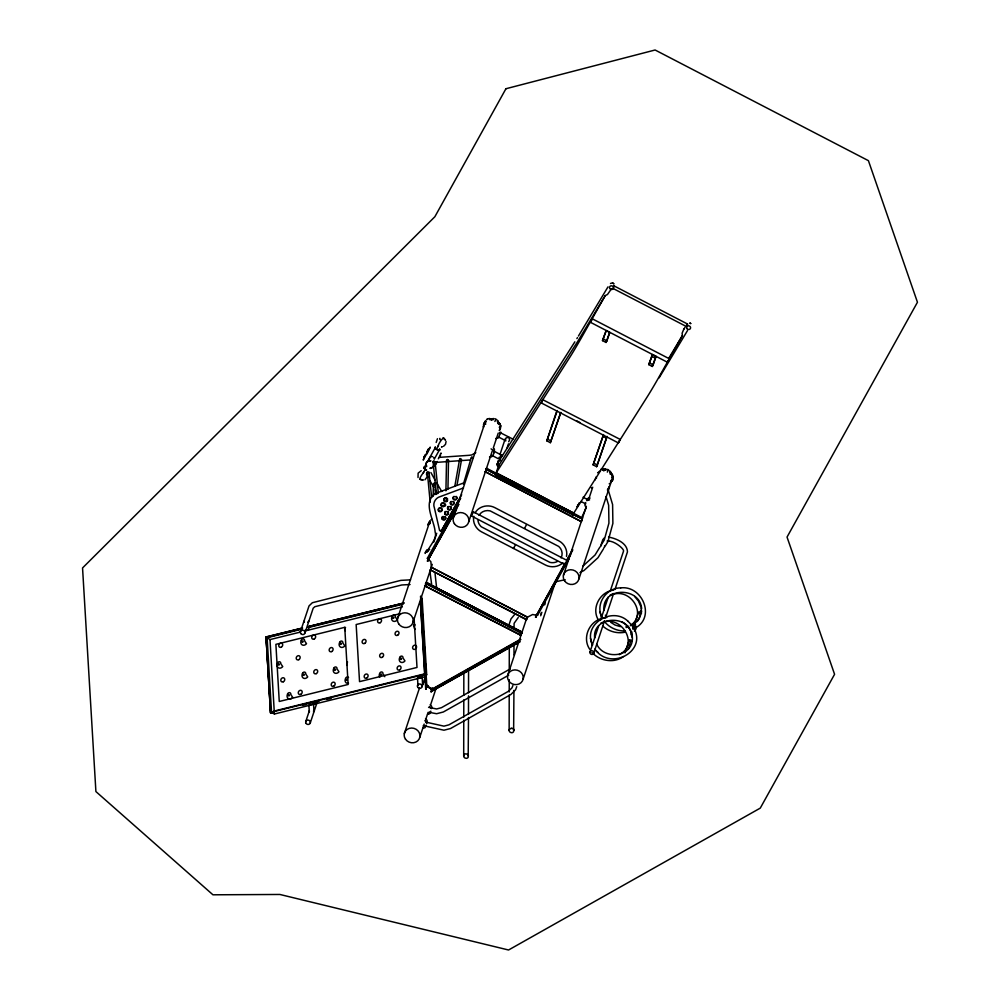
<?xml version="1.0" encoding="UTF-8"?>
<svg xmlns="http://www.w3.org/2000/svg" width="1000" height="1000" viewBox="0 0 1000 1000"><rect width="100%" height="100%" fill="white"/><g stroke="black" fill="none" stroke-linecap="round" stroke-linejoin="round"><path stroke-width="1.5" d="M468.488 717.487L468.188 757.225A2.312 2.125 18.4 0 1 466.225 758.325L465.025 758.025A2.475 2.275 18.4 0 1 463.7 756.075L463.762 720.175M463.762 717.062L463.8 699.887M463.8 695.212L463.837 673.35M468.488 714.4L468.512 695.863M468.525 692.775L468.562 669.613M513.938 690.387L513.625 731.6A2.312 2.125 18.4 0 1 511.662 732.712L510.462 732.4A2.475 2.275 18.4 0 1 509.15 730.462L509.212 695.037M509.212 691.95L509.237 679.638M509.25 670.387L509.288 647.288M509.325 627.263L509.325 624.175M513.987 654.912L514.012 644.112M514.038 628.688L514.113 623.325L518.237 617.513M433.15 496.213L433.413 483.787L434.325 483.025L435.337 483.575M435.163 494.55L435.387 483.837M445.913 490.737L446.538 460.363L447.463 459.425L448.525 460.35L447.938 489.188M426.625 453.825L423.225 460.087L423.587 459.025M434.25 465.65L436.188 462.612M603.962 610.237C601.675 586.688 640.175 586.538 641.65 608.763M632.212 641.275C633.475 633.025 628.763 625.65 621.812 621.7M607.625 491.087L609.263 486.413M420.3 479.6L423.263 480.025L419.688 479.113A4.975 0.925 -56.4 0 1 422.837 473.438L423.638 472.275M436.175 442.45L437.45 438.7M446.075 441.488L445.525 444.288L443.55 446.325M634.325 631.013C638.488 628.45 633.65 622.087 633.3 628.538L634.225 625.737L632.863 629.163M463.7 756.075L463.938 754.963A2.312 2.125 18.4 0 1 465.9 753.863L467.1 754.163A2.475 2.275 18.4 0 1 468.413 756.1M509.15 730.462L509.387 729.35M628.3 649.15L630.962 640.037L629.375 639.9L629.462 641.213M638.05 619.837C640 619.862 641.7 608.1 638.475 612.85M613.6 593.525L610.163 595.05M426.587 722.987L424.9 720.537M500.337 433.575L500.262 432.525M585.638 502.537L585.525 504.075M448.525 460.35L447.587 461.112L446.538 460.363M473.787 516.263C472.413 522.45 475.913 528.925 481.438 531.8L545.575 565.075C551.15 567.925 558.362 567.125 562.925 562.75M566.487 556.388C567.863 550.2 564.362 543.713 558.837 540.85L494.7 507.575C488.025 504.087 478.787 506.175 475.062 512.938M640.812 611.538L640.512 610.6M430.175 502.212L427.3 471.875L428.888 472.062L428.575 473.387M436.45 494.425L433.05 461.725L433.738 460.775L435.05 461.775L438.312 492.688M633.787 626.362L634.562 627.463M473.2 457.675L471.737 456.912L471.413 458.3M435.05 461.775L434.575 462.475M569.338 558.2L537.55 615.312M457.062 484.95L461.55 459.55L460.575 458.575L459.613 459.237L454.888 485.875M459.613 459.237L460.05 460.138L461.312 460.05M611.625 481.275L610.837 482.587L611.65 480.312A8.425 2.55 60.5 0 0 611.475 479.775M429.875 523.513L428.8 523.025L427.812 524.975L429.55 522.388A8.425 3.113 -3.5 0 1 430.05 522.2M485.538 423.275L484.5 422.837L485.725 424.25M509.363 623.675L511 618.913L514.963 614.1M431.4 567.425L430.875 561.688L427.362 558.288L460.675 498.312M431.562 708.462L431.725 706.363L430.15 704.875M508.663 441.7L509.663 439.913L508.625 437.163L505.962 438L505.3 440.475M683.875 329.137L685.013 327.287M495.5 474.325L485.9 469.35L486.512 468.25L582.487 517.913L581.625 521.337M473.338 511.825L471.138 515.962L473.3 511.812L567.725 560.8L566.938 562.7L565.6 564.975L471.287 515.875M541.225 402.887L543.038 399.387L541.25 402.912L618.375 442.925L619.725 440.55L620.2 439.425L542.8 399.725M524.612 528.362L526.487 524.587M560.612 412.95L550.363 442.688L546.838 440.85L556.388 412.163L557.275 410.562L546.838 440.85M590.413 322.275L592.238 318.775L669.362 358.787L668.45 360.863L667.562 362.312L590.438 322.3L592.263 318.8M565.6 564.975L566.125 563.612M603.362 435.125L593.112 464.862L596.638 466.688L606.888 436.962M667.562 362.312L668.225 360.712M484.762 421.788L485.588 420.637M428.825 523.125L429.925 520.875L428.85 523.025M484.487 422.887C485.8 419.688 483.025 425.288 485.275 423.3L485.2 422.15A8.425 3.113 -3.5 0 1 485.712 421.962M426.662 723.462L427.088 720.312L425.513 718.825M413.5 625.788A3.738 3.1 -56.9 0 1 413.787 624.875L413.938 624.438M415.262 629.425A3.738 3.1 -56.9 0 1 414.55 625.363L414.688 624.925A1.938 1.613 -56.9 0 1 414.938 624.487M463.387 484.2L471.287 457.562M516.737 686.663L515.538 689.85L510.9 694.488L450.538 728.525L443.963 730.212L423.312 725.638M493.762 418.525L491.475 418.988L491.688 420.037M541.2 614.288L541.237 612.75M541.85 612.3L540.712 615.775M603.55 470.712L603.913 469.575L606.188 469.15L601.163 469.25M632.225 641.075C629.6 657.712 603.55 659.362 596.775 644.275M641.5 613.175L637.587 621.175L630.662 625.662M300.387 631.825L309.037 605.913L312.35 602.725L400.838 580.375L410.525 579.837M304.975 632.938L313.188 608.188L314.85 606.7L401.737 584.987L410.075 584.513M305.712 721.7L309.325 710.825M310.3 722.825L317.275 701.862M427.7 451.388C423.275 461.388 434.738 439.025 428.137 450.525M397.6 618.312L428.6 525.112A7.963 7.312 18.4 0 1 430.45 521.788M456.562 509.45L427.45 561.112L458.525 504.225M433.8 542.05L436.712 533.275M427.775 561.287L428.225 558.787M413.062 622.05L432.25 564.362M431.475 567.375L527.438 617.175L526.5 619.8L430.525 570L431.475 567.375L527.438 617.175L532.675 614.5L537.525 615.5M425.775 585.962L426.55 583.638M453.25 518.075L484.263 424.875A7.963 7.312 18.4 0 1 486.1 421.55M468.725 521.825L492.337 450.812M493.325 447.85L498.25 433.062M489.525 457.05C493.95 458.288 495.238 448.787 494.025 448.462M495.7 438.5L498.363 437.925L500.812 432.125M404.325 733.55L419.462 688.062M424.825 676.862L425.75 674.062L421.337 599.637L420.412 602.438L424.825 676.862L274.4 714.013L271.537 712.163L267.137 637.737L301.913 629.15M422 686.737L425.312 676.8M500.05 454.3L505.188 438.875M496.238 472.825L573.362 512.837L572.775 514.625L495.487 474.913L498.775 465M425.475 663.512L426.863 686.762L425.712 689.038L426.488 686.712M507.088 447.9L508.438 443.837M519.975 641.888L430.988 691.625L431.763 689.3L520.575 639.237M431.238 691.9L432.013 689.575L520.737 639.562M419.787 737.3L424.188 724.087M425.65 719.688L428.088 712.35M430.538 705.013L435.9 688.875M426.112 725.125L425.062 727.663L422.95 728.288M550.363 442.688L560.8 412.388M602.5 340.625L606.2 330.588L609.725 332.413L606.912 340.85L606.025 342.45L602.5 340.625L606.2 330.588M606.025 342.45L609.725 332.413M520.075 634.888L520.85 632.562M507.663 675.413L526.688 618.2M570.712 554.612L535.538 617.188L565.1 563.025M535.862 617.362L536.312 614.862M572.612 514.925L646.525 397.962A78.888 5.288 -62.6 0 0 659.812 375.562L667.962 361.125M593.112 464.862L603.55 434.562M523.125 679.15L554.85 583.8M596.638 466.688L607.075 436.4M585.462 503.025L584.888 505.188L585.638 506.725M581.1 521.475L485.125 471.675L581.1 521.475L582.05 518.85L569.7 512.438M563.438 575.237L586.375 506.287M588.812 498.95L592.712 487.212M595.15 479.888L596.125 476.95M648.775 364.625L652.475 354.588L656 356.425L653.188 364.862L652.3 366.463L648.775 364.625L652.475 354.588M578.9 578.987L612.087 479.225A7.963 7.312 18.4 0 1 611.4 481.012M652.3 366.463L656 356.425M600.712 545.938L602.837 539.625L604.338 537.888M589.938 652.125L598.725 625.7M600.612 620.037L603.862 610.275M604.35 608.8L608.3 596.95M610.262 591.025L623.562 551.038C624.188 548.95 614.688 541.013 608.462 541.038M593.8 653.062L604.475 620.975M605.4 618.188L613.5 593.85M614.95 589.5L627.463 551.875C627.25 542.962 616.075 538.387 608.55 537.087M624.975 652.862L629.163 640.263M631 634.763L631.925 631.962M634.25 624.963L638.45 612.362M608.575 488.925L608.638 487.388M635.95 626.15L635.737 626.8M493.975 452.612L493.85 450.6L491.075 448.875M631.1 640.713L630.413 641.45M427.362 476.65L424.95 479.8M495.775 419.663L494.888 421.488M521.388 633.825L522.075 632.038L426.213 582.438L425.65 583.175L521.737 633.025M512.913 685.5L512.025 687.8L508.575 691.225L448.913 724.85L443.95 726.15L426.138 722.188M582.25 516.375L586.163 507.788M640.387 612.812L639.487 613.6M513.8 547.55L513.513 548.438L515.462 544.875M445.938 490.538L446.587 489.95M423.9 458.312L424.3 457.5M439.462 457.325L440.375 455.6M425.238 552.55L427.013 549.712L429.663 549.525M437.95 446.5L438.275 445.637A4.975 0.925 -56.4 0 1 441.425 439.963L443.35 437.962L443.963 438.312M435.312 463.212L435.75 462.35M683.962 328.762L682.113 333.225L682.375 335.6L668.475 360.25M566.388 563.075L567.725 560.8M424.738 456.637L425.412 455.387M439.125 457.35L441.087 453.05L440.438 453.925M487.075 469.15L486.575 468.15M611.65 481.213C608.763 480.513 613.962 482.175 613 478.363L610.95 481.9A8.425 3.113 -3.5 0 0 610.562 481.712M607.312 472.125L608.125 470.25A10.537 0.7 -62.6 0 0 607.875 470.562M425.075 553.45L426.55 551M578.688 503.85L579.338 502.663M424.175 467.65L426.4 463.638M427.875 460.962L435.3 447.6M423.15 473.175L425.238 469.412M439.462 448.888A2.862 1.113 29 0 1 439.938 449.7L439.925 450A2.862 1.113 29 0 1 436.362 449.363L438.45 445.6M434.288 459.125L439.487 449.775M439.625 457.425L440.513 455.387M427.188 552C429.5 545.5 437.55 538.713 435.112 531.875C434.513 520.538 422.05 502.55 435.288 493.713M458.9 499.5L441.737 530.4L440.238 530.525M461.688 494.725L441.037 531.312L439.588 530.475L434.4 507.875C432.475 503.25 435.438 497.775 440.25 496.613L462.575 488.275A1.525 1.4 18.4 0 1 463.45 488.212M427.45 561.112L458.85 504.387M430.525 570L526.663 619.5M495.487 474.913L572.775 514.625M582.05 518.85L573.65 514.875M566.613 560.3L572.675 549.388M535.538 617.188L565.075 563.987M566.188 561.838L572.65 550.35M611.525 288.688L607.475 294.5L605.25 295.587L582.688 335.538A78.888 5.288 -62.6 0 1 569.4 357.95L496.1 473.05L573.225 513.062M668.713 359.812L669.362 358.787M413.787 624.875L414.575 625.312M438.3 458.812L438.688 458.137M527.438 617.25L526.825 618.275L526.562 616.613M578.45 336.025L608 286.863M605.25 295.587L579.663 338.2A60.175 4.037 -62.6 0 1 575.962 344.188L498.5 465.863M668.787 358.237L682.375 335.6M659.1 377.875L687.487 330.6M586.938 499.425L588.438 497.975L590.1 498.113M577.5 337.587L576.888 338.587M619.925 439.738L618.375 442.925M599.975 546.962L595.05 555.025L582.812 566.2M601.888 543.85L604.25 540.025L608.925 523.125L608.65 505.25L606.038 496.525M603.413 548.962L597.975 557.725L583.925 570.55L579.938 572.587M605.325 545.85L607.938 541.613L612.888 523.387L612.6 504.562L607.95 489.025M435.275 484.387L434.45 484.963M426.025 454.325L426.675 453.45M497.013 464.087L574.862 341.838M611.413 474.6L611.275 473.425L610.4 474.162M425.613 552.238L427.925 551.163M484.425 422.825L483.462 424.75L485.2 422.15M427.362 558.288L428.8 557.55M425.7 686.263L429.625 687.412L432.713 690.138M586.688 500.625L589.587 499.862M430.25 712.075L430.75 711.175L429.7 713.713L427.587 714.338M490.475 419.55L492.488 418.625M498.988 423.963L497.312 420.112L498.888 422.875L497.7 423.175M602.888 470.188L603.913 469.613L604.1 470.737M613.713 590.1C600.087 591.525 591.038 608.112 598.4 620.05M604.425 618C590.112 619.487 581.462 637.212 589.712 649.262M486.062 469.05L501.15 476.875M421.05 599.012L422.163 598.5M497.975 423.638L498.85 422.887M610.5 283.488L612.388 282.875L613.938 283.938M634.812 624.375L635.562 624.325M636.025 627.612C655.537 616.287 641.875 585.15 620.638 587.9M608.275 489.363L607.375 489.925M443.525 518.3L443.237 516.65M475.788 452.663L471.688 454.975L469.05 455.312L439.288 457.375M483.475 426.5L483.475 427.188L483.387 425.887M630.388 625.438C646.95 615.037 631.962 589.412 614.062 594.062M619.175 654.688C640.325 644.3 620.375 613.162 600.7 623.237M623.462 656.538C614.612 663.188 601.312 661.275 593.462 653.913M430.85 519.925L431.938 519.25M609.212 483.787L609.975 483.3M492.775 419.4A8.425 2.55 60.5 0 0 492.475 419.225L490.613 419.375M605.2 470.037A8.425 2.55 60.5 0 0 604.888 469.862L603.038 470.012M610.875 480.75L611.65 480.312M436.675 688.05L439.513 686.3M442.05 685.025L446.312 682.463M447.413 682L455.462 677.463M458.137 675.95L460.825 674.438M463.5 672.925L471.55 668.388M472.175 667.887L480.337 663.288M480.938 663.1L483.625 661.587M486.3 660.075L494.35 655.537M497.038 654.025L510.45 646.462M513.125 644.95L515.812 643.438M430.988 691.625L519.812 641.562M510.138 668.962L441.45 707.688L436.625 708.962L428.575 707.337M508.725 675.15L443.325 712L436.625 713.725L428.988 712.312M620.712 587.888C606.35 587.7 595.087 604.113 601.9 617.1M628.1 621.35C612.375 605.95 582.1 624.35 592.612 645M444.588 527.2L443.963 527.413M491.413 419.012L491.688 420.1M438.338 492.413L464.25 482.725M427.337 550.562L428.638 550.375L427.775 550.4M421.225 470.7L418.125 473.137L418.025 477.512M626.3 627.525L628.587 626.712M445.55 504.312L445.513 505.925M520.988 632.15L521.987 631.987M302.488 628.013L266.038 636.938L270.538 712.962L266.087 636.987L270.663 713.263L273.75 712.55M403.938 602.95L308.538 626.512L404 602.987M266.2 637.025L302.55 628.05M266.613 637.4L301.388 628.8M308.95 626.938L401.163 604.163M307.95 627.65L403.2 604.125M267.137 637.737L269.988 639.587L300.075 632.163M304.587 631.05L402.362 606.888M400.012 613.7L356.15 624.525L359.538 681.637L417 667.45L414.075 618.05M274.05 711.075L425.225 673.725M271.537 712.163L425.75 674.062L426.688 674.775L422.113 598.462M302.462 705.4L307 704.287M314.575 702.412L319.113 701.287M326.688 699.425L331.225 698.3M423.6 675.487L426.688 674.775M611.275 473.525L612.587 474.812L611.287 473.462L610.388 474.175M556.325 581.613L565.163 579.7M437.2 493.488L437.95 493.5M625.95 626.775L628.362 626.362M499.225 427.25L500.55 426.538M611.65 477.887L612.863 477.463L612.425 476.788M581.638 517.888L582.487 517.913M437.088 462.337L469.6 459.988M624.8 632.263C616.95 633.8 608.638 631.425 602.737 626.013M500.288 455.037L502.438 455.763L499 457.475L499.7 459.45M543.713 604.987L544.862 604.587L545.212 602.3M489.913 418.55L488.75 418.625L492.475 419.225M601.175 469.25L602.337 469.188M607.087 541.075L608.825 541.025M620.4 626.638L615.013 625.013L610.8 622.362M624.963 630.962C616.95 631.163 609.075 627.537 604.163 621.175M426.575 685.362L427.925 685.525M426.325 685.588L427.875 685.775M511.35 728.238L512.55 728.55M596.538 477.975L595.9 477.825M500.887 460.412L498.175 460.7L497.75 463.225M603.913 469.575L604.888 469.862M490.487 418.688L491.4 418.913M602.9 469.325L603.812 469.55M432.675 456.712L432.2 456.587A2.45 2.3 -10.8 0 0 429.95 457.425L429.45 458.425A2.45 2.062 5.6 0 0 429.45 458.963M418.387 685.175L418.363 685.163A2.362 0.875 -3.4 0 1 418.4 684.1M429.538 706.587L431.262 708.525M427.688 686.488L432.762 689.925M427.587 686.85L431.763 689.3M495.05 418.75L496.262 419.288M607.475 469.375L608.675 469.925M512.938 439.125L499.837 432.463M493.787 451.125L501.887 455.288M580.913 501.438L584.9 503.5M687.325 323.925L613.737 285.738A18.663 1.25 -62.6 0 1 613.688 287.213L613.237 288.562A1.988 1.825 18.4 0 1 609.825 288.575A1.988 1.825 18.4 0 1 611.362 285.8A1.988 1.825 18.4 0 1 613.237 288.562L686.838 326.75L687.288 325.4A18.663 1.25 -62.6 0 0 686.488 324.875M651.575 356.2L655.1 358.025M603.387 339.025L606.912 340.85M649.663 363.025L653.188 364.862M576.613 420.8L579.913 422.512M602.663 436.175L606.188 438M547.725 439.25L551.263 441.075M594 463.263L597.537 465.087M610.45 473.85L611.55 474.425M498.038 423.225L499.125 423.787M583.088 497.25L588.413 500.012M487.1 469.1L499.562 475.562M531.425 492.088L534.2 493.525M572.975 513.65L578.525 516.525M521.712 487.55L524.462 488.963M550.513 502.488L553.25 503.9M591.875 652.6L593.638 653.512A1.988 1.825 18.4 0 0 591.763 650.75A1.988 1.825 18.4 0 0 590.212 653.525A1.988 1.825 18.4 0 0 593.638 653.512M521.587 632L426.5 582.663L519.6 631.425M426.6 582.913L521.3 632.05M425.45 583.45L521.625 633.35M499.162 437.337L505.887 440.838M491.625 455.25L498.363 458.75M433.575 462.537L433.05 461.725M591.763 488.137L591.4 487.7M308.7 628.625L308.975 628.812A2.362 0.875 -3.4 0 1 308.113 629.875A2.362 0.875 -3.4 0 1 305.25 629.975M609.725 470.737L611.275 473.413L610.4 472.987A8.425 3.113 -3.5 0 0 610.013 472.8M498.812 422.875L497.987 422.35A8.425 3.113 -3.5 0 0 497.6 422.163M612.875 283.05L613.6 283.55M596.2 651L597.875 652.237M427.575 473.338L427.025 472.438M384.812 676.7L382.95 673.863A1.938 1.613 -56.9 0 0 381.138 672.013L380.737 672.175A1.938 1.613 -56.9 0 0 379.725 673.3L379.588 673.737A3.738 3.1 -56.9 0 0 379.75 677.2M632.1 625.525C650.125 649.9 610.638 672.35 594.888 649.075M628.05 621.3L632.188 625.612M432.088 687.688L432.975 688.688M432.013 689.575L432.65 690.312M429.6 523.95L428.837 523.075L428.562 523.837L429.613 523.525L429.55 522.388M634.675 596.462L637.612 600.062M435 479.988L430.913 472.55M436.5 482.55L441.75 491.512M445.5 497.925L447 500.487M430.05 480.887L433.812 487.3M435.312 489.875L436.812 492.438M605.375 615.163L606.725 617.6M426.375 474.025L427.8 477.038M638.362 600.988L640.775 606.362M601.475 617.25L600.013 612.013M592.188 645.15L590.5 638.375M610.55 471.788L611.275 473.413M640.987 607.75L641.637 611.925M631.925 637.05C631.263 613.663 592.1 615.525 594.663 637.95M429.775 570.25L431.587 584.012M435.05 573.525L436.625 588M500.588 425.238L500.725 426.45L500.575 425.238M444.925 525.462L445.025 526.35L444.913 525.462M429.038 472.512L431.65 497.325M421.5 596.888L421.962 604.637M422.512 613.938L422.975 621.675M423.525 630.975L423.988 638.725M424.45 646.475L425.012 655.775M424.45 652.663L424.637 655.75M425.475 669.688L426.213 682.075M420.538 596.112L426.087 689.087M425.325 676.825L425.513 683.175M420.637 603.9L425.712 689.038M422.137 676.6L422.6 684.325M417.537 678.587L417.912 684.775M313.525 703.45L313.975 711.188M308.913 705.387L309.275 711.575M269.988 639.587L274.4 714.013M477.962 520.1A10.225 9.387 18.4 0 0 481.325 526.788L549.913 562.375A10.225 9.387 18.4 0 0 557.537 561.388M479.038 515.35A10.225 9.387 18.4 0 1 490.163 510.875L558.75 546.462A10.225 9.387 18.4 0 1 561.038 557.9M313.562 710.775A2.362 0.875 -3.4 0 1 313.438 711.85M309.413 711.787A2.362 0.875 -3.4 0 1 309.488 711.125M308.525 621.087A2.362 0.875 -3.4 0 1 307.663 622.15M304.375 622.1A2.362 0.875 -3.4 0 1 304.5 621.025M422.45 684.112A2.362 0.875 -3.4 0 1 421.662 685.175M347.362 665.4A2.237 1.85 -56.9 0 1 347.587 662.038M416.512 647.375A2.237 1.85 -56.9 0 1 413.4 649.212A2.237 1.85 -56.9 0 1 413.625 645.638A2.237 1.85 -56.9 0 1 416.55 646.825M345.312 630.775A2.237 1.85 -56.9 0 1 345.538 627.425M348.525 677.562A1.938 1.613 -56.9 0 0 346.987 677.05L346.575 677.212A1.938 1.613 -56.9 0 0 345.575 678.337L345.45 678.725A3.738 3.1 -56.9 0 0 348.525 683.312M509.5 729.525A2.312 2.125 18.4 0 1 511.463 728.413M512.737 728.438A2.475 2.275 18.4 0 1 514.05 730.387M598.462 472.163A7.963 7.312 18.4 0 1 600.025 470.975M603.913 469.975A7.963 7.312 18.4 0 1 605.962 470.213M609.612 472.1A7.963 7.312 18.4 0 1 612.238 477.312M604.525 545.925A1.988 1.825 18.4 0 1 603.725 548M600.675 546.413A1.988 1.825 18.4 0 1 601.562 544.812M498.6 466.637A1.988 1.587 32.5 0 1 498.475 463.3M577.612 504.637A1.988 1.587 32.5 0 1 576.688 506.688M426.525 469.862A2.362 0.912 29 0 1 424.212 468.062A2.362 0.912 29 0 1 425.475 467.425M439.487 449.513A2.362 0.912 29 0 1 438.188 450A2.362 0.912 29 0 1 435.712 448.55M435.438 448.188A2.362 0.912 29 0 1 435.45 447.413M426.538 470.1A2.862 1.113 29 0 1 423.775 467.912A2.862 1.113 29 0 1 425.337 467.163M436.362 449.363A2.862 1.113 29 0 1 435.4 447.013M440.213 439.712A2.862 1.113 29 0 1 439.888 439.288M439.738 438.575A2.862 1.113 29 0 1 439.925 438.35M433.7 465.65A3.975 3.663 18.4 0 1 430.05 468.4M426.525 466.575A3.975 3.663 18.4 0 1 430.637 461.138M433.85 465.175A3.975 3.663 18.4 0 1 430.213 467.938M426.688 466.112A3.975 3.663 18.4 0 1 430.8 460.675M433.762 457.45A2.338 2.2 -10.8 0 1 434.188 458.525M450.763 506.438A1.863 1.713 18.4 0 1 450.938 508.888A1.863 1.713 18.4 0 1 448.325 508.925A1.863 1.713 18.4 0 1 448.15 506.488M441.812 508.537A1.863 1.713 18.4 0 1 440.562 511.163A1.863 1.713 18.4 0 1 438.488 508.875A1.863 1.713 18.4 0 1 441.488 508.188M445.825 517.675A1.863 1.713 18.4 0 1 443.387 519.312A1.863 1.713 18.4 0 1 442.575 516.512M445.188 516.462A1.863 1.713 18.4 0 1 445.513 516.812M453.537 501.425A1.863 1.713 18.4 0 1 453.725 503.875A1.863 1.713 18.4 0 1 451.112 503.925A1.863 1.713 18.4 0 1 450.925 501.475M456.325 496.413A1.863 1.713 18.4 0 1 456.5 498.862A1.863 1.713 18.4 0 1 453.888 498.913A1.863 1.713 18.4 0 1 453.713 496.463M447.5 500.25A1.863 1.713 18.4 0 1 445.025 500.925A1.863 1.713 18.4 0 1 444.175 498.575M444.438 498.212A1.863 1.713 18.4 0 1 446.65 497.9M447.375 498.525A1.863 1.713 18.4 0 1 447.587 498.938M448.425 513.538A1.863 1.713 18.4 0 1 445.737 514.087A1.863 1.713 18.4 0 1 445.363 511.5M447.975 511.45A1.863 1.713 18.4 0 1 448.512 512.212M597.625 472.788A8.425 3.113 -3.5 0 1 598.125 472.6M489.525 419.625A7.963 7.312 18.4 0 1 493.612 419.6M497.262 421.5A7.963 7.312 18.4 0 1 499.5 424.8M499.875 426.712A7.963 7.312 18.4 0 1 499.725 428.625M423.663 457.85L425.15 455.05L423.663 457.85M427.05 451.737L428.537 448.925L427.05 451.737M435.775 464.137L437.212 461.55L435.775 464.137M442.088 446.65L442.088 446.675A2.3 2.112 20.3 0 0 441.538 447.15A2.312 2.1 2.6 0 1 442.088 446.65M443.35 437.962L445.45 440.037L443.35 437.962M278.288 664.45C279.3 666.762 279.975 662.225 278.288 664.45M288.337 695.337C289.337 697.638 290.012 693.1 288.337 695.337M302.062 641.562C303.062 643.863 303.75 639.325 302.062 641.562M303.263 674.762C304.275 677.062 304.95 672.525 303.263 674.762M334.513 669.65C335.5 671.938 336.2 667.45 334.513 669.65M340.375 643.737C341.388 646.038 342.062 641.5 340.375 643.737M346.325 679.688C347.337 682 348.013 677.463 346.325 679.688M380.487 674.65C381.488 676.963 382.163 672.425 380.487 674.65M392.85 617.712C393.85 620.013 394.538 615.475 392.85 617.712M400.513 658.787C401.512 661.087 402.188 656.55 400.513 658.787M277.538 663.1L277.4 663.538A3.738 3.1 -56.9 0 0 278.113 667.6A3.738 3.1 -56.9 0 0 282.125 667.225L282.738 666.562L280.75 663.662A1.938 1.613 -56.9 0 0 278.95 661.812L278.512 661.988A1.938 1.613 -56.9 0 0 277.538 663.1M301.312 640.2L301.163 640.638A3.738 3.1 -56.9 0 0 301.887 644.7A3.738 3.1 -56.9 0 0 305.887 644.325L306.512 643.662L304.525 640.763A1.938 1.613 -56.9 0 0 302.725 638.925L302.312 639.087A1.938 1.613 -56.9 0 0 301.312 640.2M287.575 693.975L287.462 694.362A3.738 3.1 -56.9 0 0 288.15 698.487A3.738 3.1 -56.9 0 0 292.162 698.1L292.775 697.438L290.8 694.538A1.938 1.613 -56.9 0 0 288.988 692.7L288.575 692.862A1.938 1.613 -56.9 0 0 287.575 693.975M302.512 673.4L302.362 673.838A3.738 3.1 -56.9 0 0 303.087 677.913A3.738 3.1 -56.9 0 0 307.1 677.525L307.712 676.862L305.725 673.962A1.938 1.613 -56.9 0 0 303.925 672.125L303.512 672.288A1.938 1.613 -56.9 0 0 302.512 673.4M339.625 642.375L339.513 642.763A3.738 3.1 -56.9 0 0 340.2 646.875A3.738 3.1 -56.9 0 0 344.212 646.5L344.825 645.837L342.837 642.938A1.938 1.613 -56.9 0 0 341.037 641.1L340.625 641.263A1.938 1.613 -56.9 0 0 339.625 642.375M333.75 668.288L333.638 668.675A3.738 3.1 -56.9 0 0 334.325 672.788A3.738 3.1 -56.9 0 0 338.338 672.412L338.95 671.75L336.975 668.85A1.938 1.613 -56.9 0 0 335.163 667.013L334.762 667.175A1.938 1.613 -56.9 0 0 333.75 668.288M392.1 616.35L391.975 616.737A3.738 3.1 -56.9 0 0 392.675 620.85A3.738 3.1 -56.9 0 0 396.675 620.475L397.3 619.812L395.312 616.912A1.938 1.613 -56.9 0 0 393.512 615.062L393.075 615.237A1.938 1.613 -56.9 0 0 392.1 616.35M399.75 657.425L399.637 657.812A3.738 3.1 -56.9 0 0 400.325 661.925A3.738 3.1 -56.9 0 0 404.338 661.55L404.95 660.888L402.975 657.987A1.938 1.613 -56.9 0 0 401.163 656.15L400.763 656.312A1.938 1.613 -56.9 0 0 399.75 657.425M500.575 427.725L499.325 430.588L500.588 427.725M520.975 635.35L424.675 585.775L520.975 635.35M505.938 88.737L434.862 216.737L82.55 567.95L95.9 791.562L212.95 894.8L279.875 894.463L508.55 950L760.275 808.112L834.575 674.3L787.038 537.075L917.45 302.238L868.413 160.662L655.1 50L505.938 88.737M487.587 419.012L486.512 419.7L487.6 419.012M344.75 627.337L275.887 644.35L279.262 701.475L348.137 684.463L344.75 627.337M419.45 677.7L417.6 677.25A2.362 0.875 -3.4 0 1 418.387 676.188A2.362 0.875 -3.4 0 1 421.262 676.062L421.987 676.388A2.362 0.875 -3.4 0 1 419.45 677.7M690.725 323.562L690 323.062L690.725 323.562M499.55 423.35L498.85 422.9L500.175 424.175L499.538 423.35M313.387 703.238L313.1 703.05A2.362 0.875 -3.4 0 0 309.125 703.312A2.362 0.875 -3.4 0 0 310.963 704.538A2.362 0.875 -3.4 0 0 313.387 703.238M613.138 477.088L613 475.875L613.125 477.075M405.45 739.15A7.963 7.312 18.4 0 0 419.113 739.087A7.963 7.312 18.4 0 0 411.613 728.037A7.963 7.312 18.4 0 0 405.45 739.15M306.038 723.363A2.362 2.175 18.4 0 0 310.1 723.35A2.362 2.175 18.4 0 0 307.875 720.075A2.362 2.175 18.4 0 0 306.038 723.363M300.725 633.488A2.362 2.175 18.4 0 0 304.775 633.462A2.362 2.175 18.4 0 0 302.55 630.188A2.362 2.175 18.4 0 0 300.725 633.488M417.75 687.288A2.362 2.175 18.4 0 0 421.8 687.262A2.362 2.175 18.4 0 0 419.575 683.988A2.362 2.175 18.4 0 0 417.75 687.288M399.712 669.862A2.237 1.85 -56.9 0 0 400.387 666.188A2.237 1.85 -56.9 0 0 397.15 667.925A2.237 1.85 -56.9 0 0 399.712 669.862M382.25 657.325A2.237 1.85 -56.9 0 0 382.938 653.637A2.237 1.85 -56.9 0 0 379.688 655.387A2.237 1.85 -56.9 0 0 382.25 657.325M380.2 622.712A2.237 1.85 -56.9 0 0 380.887 619.025A2.237 1.85 -56.9 0 0 377.638 620.763A2.237 1.85 -56.9 0 0 380.2 622.712M300.863 694.287A2.237 1.85 -56.9 0 0 301.537 690.6A2.237 1.85 -56.9 0 0 298.3 692.35A2.237 1.85 -56.9 0 0 300.863 694.287M397.663 635.25A2.237 1.85 -56.9 0 0 398.338 631.562A2.237 1.85 -56.9 0 0 395.1 633.312A2.237 1.85 -56.9 0 0 397.663 635.25M314.3 638.987A2.237 1.85 -56.9 0 0 314.988 635.3A2.237 1.85 -56.9 0 0 311.737 637.05A2.237 1.85 -56.9 0 0 314.3 638.987M281.35 647.125A2.237 1.85 -56.9 0 0 282.038 643.438A2.237 1.85 -56.9 0 0 278.788 645.188A2.237 1.85 -56.9 0 0 281.35 647.125M331.763 651.538A2.237 1.85 -56.9 0 0 332.438 647.85A2.237 1.85 -56.9 0 0 329.2 649.587A2.237 1.85 -56.9 0 0 331.763 651.538M366.763 678.012A2.237 1.85 -56.9 0 0 367.438 674.325A2.237 1.85 -56.9 0 0 364.2 676.062A2.237 1.85 -56.9 0 0 366.763 678.012M316.35 673.6A2.237 1.85 -56.9 0 0 317.038 669.912A2.237 1.85 -56.9 0 0 313.788 671.663A2.237 1.85 -56.9 0 0 316.35 673.6M364.712 643.388A2.237 1.85 -56.9 0 0 365.387 639.712A2.237 1.85 -56.9 0 0 362.15 641.45A2.237 1.85 -56.9 0 0 364.712 643.388M298.812 659.675A2.237 1.85 -56.9 0 0 299.488 655.987A2.237 1.85 -56.9 0 0 296.25 657.725A2.237 1.85 -56.9 0 0 298.812 659.675M283.4 681.737A2.237 1.85 -56.9 0 0 284.088 678.05A2.237 1.85 -56.9 0 0 280.837 679.8A2.237 1.85 -56.9 0 0 283.4 681.737M333.812 686.15A2.237 1.85 -56.9 0 0 334.487 682.463A2.237 1.85 -56.9 0 0 331.25 684.2A2.237 1.85 -56.9 0 0 333.812 686.15M508.787 681.012A7.963 7.312 18.4 0 0 522.438 680.938A7.963 7.312 18.4 0 0 514.95 669.9A7.963 7.312 18.4 0 0 508.787 681.012M564.55 580.837A7.963 7.312 18.4 0 0 578.212 580.775A7.963 7.312 18.4 0 0 570.725 569.725A7.963 7.312 18.4 0 0 564.55 580.837M686.95 328.6A1.988 1.825 18.4 0 0 690.362 328.575A1.988 1.825 18.4 0 0 688.487 325.812A1.988 1.825 18.4 0 0 686.95 328.6M447.8 509.188A1.863 1.713 18.4 0 0 451 509.125A1.863 1.713 18.4 0 0 449.212 506.562A1.863 1.713 18.4 0 0 447.8 509.188M438.537 510.938A1.863 1.713 18.4 0 0 441.737 510.875A1.863 1.713 18.4 0 0 439.938 508.312A1.863 1.713 18.4 0 0 438.537 510.938M450.588 504.175A1.863 1.713 18.4 0 0 453.787 504.113A1.863 1.713 18.4 0 0 452 501.55A1.863 1.713 18.4 0 0 450.588 504.175M444.1 500.913A1.863 1.713 18.4 0 0 447.3 500.85A1.863 1.713 18.4 0 0 445.513 498.288A1.863 1.713 18.4 0 0 444.1 500.913M441.325 505.925A1.863 1.713 18.4 0 0 444.525 505.863A1.863 1.713 18.4 0 0 442.725 503.3A1.863 1.713 18.4 0 0 441.325 505.925M453.375 499.162A1.863 1.713 18.4 0 0 456.575 499.1A1.863 1.713 18.4 0 0 454.775 496.538A1.863 1.713 18.4 0 0 453.375 499.162M441.525 505.325A1.863 1.713 18.4 0 0 444.725 505.262A1.863 1.713 18.4 0 0 442.925 502.7A1.863 1.713 18.4 0 0 441.525 505.325M445.025 514.2A1.863 1.713 18.4 0 0 448.225 514.138A1.863 1.713 18.4 0 0 446.425 511.575A1.863 1.713 18.4 0 0 445.025 514.2M442.238 519.2A1.863 1.713 18.4 0 0 445.438 519.15A1.863 1.713 18.4 0 0 443.65 516.575A1.863 1.713 18.4 0 0 442.238 519.2M398.725 623.913A7.963 7.312 18.4 0 0 412.375 623.837A7.963 7.312 18.4 0 0 404.888 612.8A7.963 7.312 18.4 0 0 398.725 623.913M454.375 523.675A7.963 7.312 18.4 0 0 468.038 523.612A7.963 7.312 18.4 0 0 460.55 512.562A7.963 7.312 18.4 0 0 454.375 523.675"/></g></svg>
